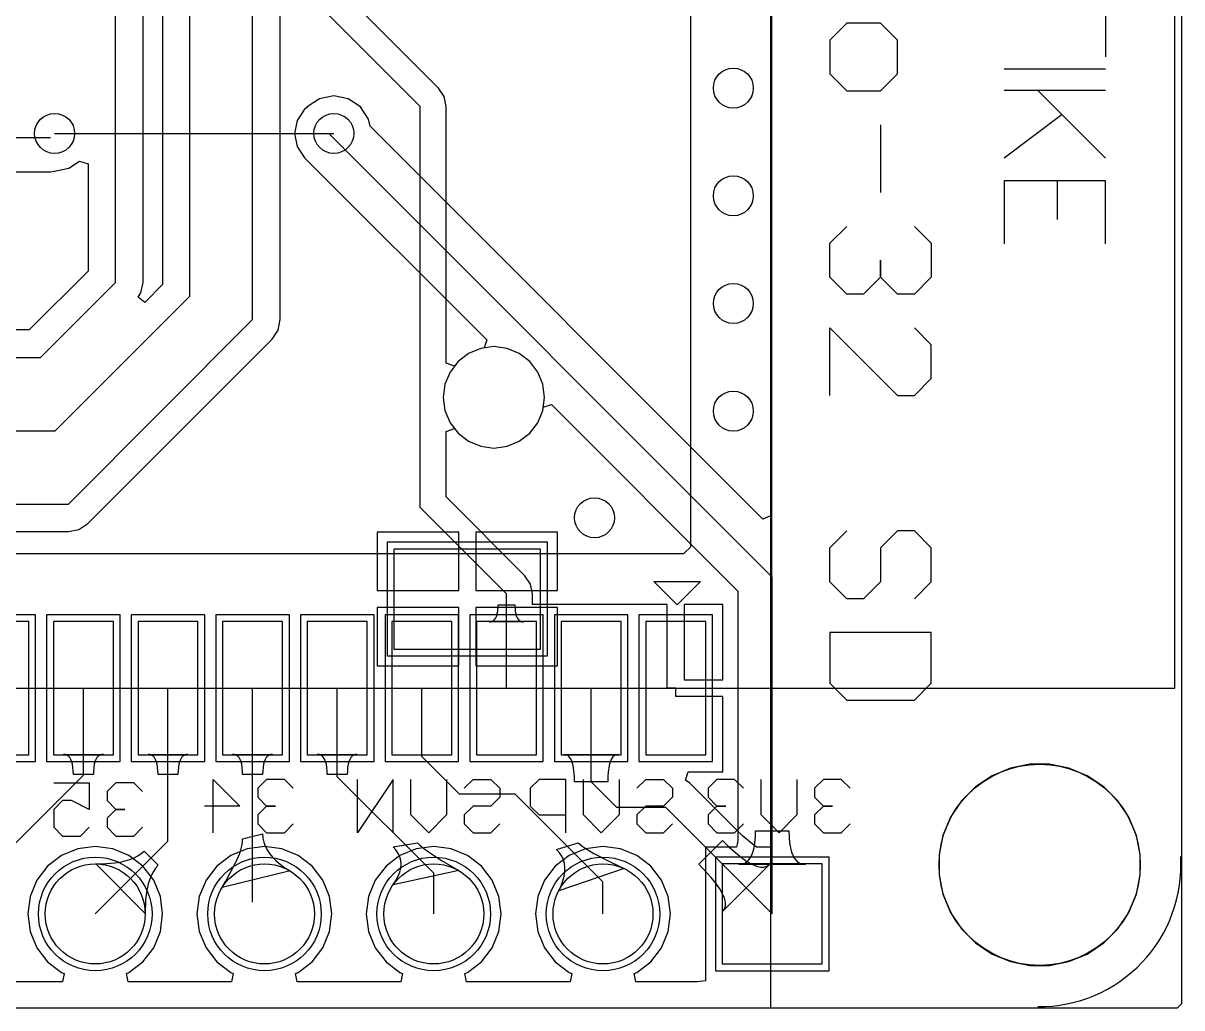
# Model space of a CAD drawing. Header units: millimetres. Extents: x 54.7 to 132.3, y 69.9 to 97.5.
# Drawn here: x 114.92 to 132.31, y 69.91 to 84.69 of the extents above; entities that cross this region are included whole.
import ezdxf

# ---------------------------------------------------------------- set-up
doc = ezdxf.new("R2010")
doc.units = ezdxf.units.MM
for name, color, linetype in [('BottomLayer', 5, 'Continuous'), ('BottomOverlay', 54, 'Continuous'), ('BottomPaste', 16, 'Continuous'), ('BottomSolder', 6, 'Continuous'), ('KeepOutLayer', 6, 'Continuous'), ('MultiLayer', 9, 'Continuous'), ('TopLayer', 1, 'Continuous'), ('TopOverlay', 2, 'Continuous'), ('TopPaste', 8, 'Continuous'), ('TopSolder', 216, 'Continuous')]:
    doc.layers.add(name, color=color, linetype=linetype)

# ---------------------------------------------------------------- blocks, each defined once
blk = doc.blocks.new('ESP32_WROVER_B_3')
at = {"layer": 'BottomLayer'}
for p, q in [((-1, -12.25), (-1, -13.15)), ((1, -13.15), (1, -12.25)), ((-1, -13.15), (1, -13.15)), ((-1, -13.52), (-1, -14.42)), ((1, -13.52), (-1, -13.52)), ((1, -14.42), (1, -13.52)), ((-1, -14.42), (1, -14.42)), ((-1, -14.79), (-1, -15.69)), ((1, -14.79), (-1, -14.79)), ((1, -15.69), (1, -14.79)), ((-1, -15.69), (1, -15.69)), ((-1, -16.06), (-1, -16.96)), ((1, -16.06), (-1, -16.06)), ((1, -16.96), (1, -16.06)), ((-1, -16.96), (1, -16.96)), ((-1, -17.33), (-1, -18.23)), ((1, -17.33), (-1, -17.33)), ((1, -18.23), (1, -17.33)), ((-1, -18.23), (1, -18.23)), ((-1, -18.6), (-1, -19.5)), ((1, -18.6), (-1, -18.6)), ((1, -19.5), (1, -18.6)), ((-1, -19.5), (1, -19.5)), ((-1, -19.87), (-1, -20.77)), ((1, -19.87), (-1, -19.87)), ((1, -20.77), (1, -19.87)), ((-1, -20.77), (1, -20.77)), ((-1, -21.14), (-1, -22.04)), ((1, -21.14), (-1, -21.14)), ((1, -22.04), (1, -21.14)), ((-1, -22.04), (1, -22.04)), ((-1, -22.41), (-1, -23.31)), ((1, -22.41), (-1, -22.41)), ((1, -23.31), (1, -22.41)), ((-1, -23.31), (1, -23.31))]:
    blk.add_line(p, q, dxfattribs=at)
at = {"layer": 'BottomOverlay'}
for p, q in [((0, 1.1), (0, -30.35)), ((1.6, -22.53), (1.25, -22.88)), ((1.6, -22.53), (1.6, -23.23)), ((1.25, -22.88), (1.6, -23.23)), ((0, -24.3), (18, -24.3)), ((0, -30.35), (18, -30.35))]:
    blk.add_line(p, q, dxfattribs=at)
at = {"layer": 'BottomPaste'}
for p, q in [((-1, -12.25), (-1, -13.15)), ((1, -13.15), (1, -12.25)), ((-1, -13.15), (1, -13.15)), ((-1, -13.52), (-1, -14.42)), ((1, -13.52), (-1, -13.52)), ((1, -14.42), (1, -13.52)), ((-1, -14.42), (1, -14.42)), ((-1, -14.79), (-1, -15.69)), ((1, -14.79), (-1, -14.79)), ((1, -15.69), (1, -14.79)), ((-1, -15.69), (1, -15.69)), ((-1, -16.06), (-1, -16.96)), ((1, -16.06), (-1, -16.06)), ((1, -16.96), (1, -16.06)), ((-1, -16.96), (1, -16.96)), ((-1, -17.33), (-1, -18.23)), ((1, -17.33), (-1, -17.33)), ((1, -18.23), (1, -17.33)), ((-1, -18.23), (1, -18.23)), ((-1, -18.6), (-1, -19.5)), ((1, -18.6), (-1, -18.6)), ((1, -19.5), (1, -18.6)), ((-1, -19.5), (1, -19.5)), ((-1, -19.87), (-1, -20.77)), ((1, -19.87), (-1, -19.87)), ((1, -20.77), (1, -19.87)), ((-1, -20.77), (1, -20.77)), ((-1, -21.14), (-1, -22.04)), ((1, -21.14), (-1, -21.14)), ((1, -22.04), (1, -21.14)), ((-1, -22.04), (1, -22.04)), ((-1, -22.41), (-1, -23.31)), ((1, -22.41), (-1, -22.41)), ((1, -23.31), (1, -22.41)), ((-1, -23.31), (1, -23.31))]:
    blk.add_line(p, q, dxfattribs=at)
at = {"layer": 'BottomSolder'}
for p, q in [((-1.102, -12.148), (-1.102, -13.252)), ((1.102, -13.252), (1.102, -12.148)), ((-1.102, -13.252), (1.102, -13.252)), ((-1.102, -13.418), (-1.102, -14.522)), ((1.102, -13.418), (-1.102, -13.418)), ((1.102, -14.522), (1.102, -13.418)), ((-1.102, -14.522), (1.102, -14.522)), ((-1.102, -14.688), (-1.102, -15.792)), ((1.102, -14.688), (-1.102, -14.688)), ((1.102, -15.792), (1.102, -14.688)), ((-1.102, -15.792), (1.102, -15.792)), ((-1.102, -15.958), (-1.102, -17.062)), ((1.102, -15.958), (-1.102, -15.958)), ((1.102, -17.062), (1.102, -15.958)), ((-1.102, -17.062), (1.102, -17.062)), ((-1.102, -17.228), (-1.102, -18.332)), ((1.102, -17.228), (-1.102, -17.228)), ((1.102, -18.332), (1.102, -17.228)), ((-1.102, -18.332), (1.102, -18.332)), ((-1.102, -18.498), (-1.102, -19.602)), ((1.102, -18.498), (-1.102, -18.498)), ((1.102, -19.602), (1.102, -18.498)), ((-1.102, -19.602), (1.102, -19.602)), ((-1.102, -19.768), (-1.102, -20.872)), ((1.102, -19.768), (-1.102, -19.768)), ((1.102, -20.872), (1.102, -19.768)), ((-1.102, -20.872), (1.102, -20.872)), ((-1.102, -21.038), (-1.102, -22.142)), ((1.102, -21.038), (-1.102, -21.038)), ((1.102, -22.142), (1.102, -21.038)), ((-1.102, -22.142), (1.102, -22.142)), ((-1.102, -22.308), (-1.102, -23.412)), ((1.102, -22.308), (-1.102, -22.308)), ((1.102, -23.412), (1.102, -22.308)), ((-1.102, -23.412), (1.102, -23.412))]:
    blk.add_line(p, q, dxfattribs=at)
blk = doc.blocks.new('TFC____8')
at = {"layer": 'TopLayer'}
for p, q in [((-4.841, 7.842), (-6.241, 7.842)), ((-6.241, 7.842), (-6.241, 6.042)), ((-4.841, 6.042), (-4.841, 7.842)), ((5.159, 7.992), (2.959, 7.992)), ((2.959, 7.992), (2.959, 6.492)), ((5.159, 6.492), (5.159, 7.992)), ((2.959, 6.492), (5.159, 6.492)), ((-6.241, 6.042), (-4.841, 6.042)), ((-5.241, 2.092), (-6.841, 2.092)), ((-6.841, 2.092), (-6.841, 1.392)), ((-5.241, 1.392), (-5.241, 2.092)), ((-6.841, 1.392), (-5.241, 1.392)), ((-5.241, 0.992), (-6.841, 0.992)), ((-6.841, 0.992), (-6.841, 0.292)), ((-5.241, 0.292), (-5.241, 0.992)), ((-6.841, 0.292), (-5.241, 0.292)), ((-5.241, -0.108), (-6.841, -0.108)), ((-6.841, -0.108), (-6.841, -0.808)), ((-5.241, -0.808), (-5.241, -0.108)), ((-6.841, -0.808), (-5.241, -0.808)), ((-5.241, -1.208), (-6.841, -1.208)), ((-6.841, -1.208), (-6.841, -1.908)), ((-5.241, -1.908), (-5.241, -1.208)), ((-6.841, -1.908), (-5.241, -1.908)), ((-5.241, -2.308), (-6.841, -2.308)), ((-6.841, -2.308), (-6.841, -3.008)), ((-5.241, -3.008), (-5.241, -2.308)), ((-6.841, -3.008), (-5.241, -3.008)), ((-5.241, -3.408), (-6.841, -3.408)), ((-6.841, -3.408), (-6.841, -4.108)), ((-5.241, -4.108), (-5.241, -3.408)), ((-6.841, -4.108), (-5.241, -4.108)), ((-5.241, -4.508), (-6.841, -4.508)), ((-6.841, -4.508), (-6.841, -5.208)), ((-5.241, -5.208), (-5.241, -4.508)), ((-6.841, -5.208), (-5.241, -5.208)), ((-5.241, -5.608), (-6.841, -5.608)), ((-6.841, -5.608), (-6.841, -6.308)), ((-5.241, -6.308), (-5.241, -5.608)), ((-6.841, -6.308), (-5.241, -6.308)), ((-5.241, -6.708), (-6.841, -6.708)), ((-6.841, -6.708), (-6.841, -7.408)), ((-5.241, -7.408), (-5.241, -6.708)), ((-6.841, -7.408), (-5.241, -7.408)), ((5.159, -7.734), (2.959, -7.734)), ((2.959, -7.734), (2.959, -9.234)), ((5.159, -9.234), (5.159, -7.734)), ((-4.837, -7.884), (-6.237, -7.884)), ((-6.237, -7.884), (-6.237, -9.084)), ((-4.837, -9.084), (-4.837, -7.884)), ((-6.237, -9.084), (-4.837, -9.084)), ((2.959, -9.234), (5.159, -9.234))]:
    blk.add_line(p, q, dxfattribs=at)
at = {"layer": 'TopOverlay'}
for p, q in [((-4.373, 6.626), (8.459, 6.642)), ((-4.373, 5.61), (-4.373, 6.626)), ((8.479, 4.11), (8.479, 6.622)), ((-4.577, 5.407), (-4.373, 5.61)), ((-5.339, 5.407), (-4.577, 5.407)), ((-5.339, -7.293), (-5.339, 5.407)), ((7.412, 3.043), (8.479, 4.11)), ((7.412, -7.699), (7.412, 3.043)), ((-5.339, -7.293), (-5.237, -7.394)), ((-5.237, -7.394), (-4.78, -7.394)), ((-4.78, -7.394), (-4.572, -7.602)), ((-4.572, -7.801), (-4.572, -7.602)), ((-4.572, -7.801), (7.311, -7.801)), ((7.311, -7.801), (7.412, -7.699))]:
    blk.add_line(p, q, dxfattribs=at)
at = {"layer": 'TopPaste'}
for p, q in [((-4.841, 7.842), (-6.241, 7.842)), ((-6.241, 7.842), (-6.241, 6.042)), ((-4.841, 6.042), (-4.841, 7.842)), ((5.159, 7.992), (2.959, 7.992)), ((2.959, 7.992), (2.959, 6.492)), ((5.159, 6.492), (5.159, 7.992)), ((2.959, 6.492), (5.159, 6.492)), ((-6.241, 6.042), (-4.841, 6.042)), ((-5.241, 2.092), (-6.841, 2.092)), ((-6.841, 2.092), (-6.841, 1.392)), ((-5.241, 1.392), (-5.241, 2.092)), ((-6.841, 1.392), (-5.241, 1.392)), ((-5.241, 0.992), (-6.841, 0.992)), ((-6.841, 0.992), (-6.841, 0.292)), ((-5.241, 0.292), (-5.241, 0.992)), ((-6.841, 0.292), (-5.241, 0.292)), ((-5.241, -0.108), (-6.841, -0.108)), ((-6.841, -0.108), (-6.841, -0.808)), ((-5.241, -0.808), (-5.241, -0.108)), ((-6.841, -0.808), (-5.241, -0.808)), ((-5.241, -1.208), (-6.841, -1.208)), ((-6.841, -1.208), (-6.841, -1.908)), ((-5.241, -1.908), (-5.241, -1.208)), ((-6.841, -1.908), (-5.241, -1.908)), ((-5.241, -2.308), (-6.841, -2.308)), ((-6.841, -2.308), (-6.841, -3.008)), ((-5.241, -3.008), (-5.241, -2.308)), ((-6.841, -3.008), (-5.241, -3.008)), ((-5.241, -3.408), (-6.841, -3.408)), ((-6.841, -3.408), (-6.841, -4.108)), ((-5.241, -4.108), (-5.241, -3.408)), ((-6.841, -4.108), (-5.241, -4.108)), ((-5.241, -4.508), (-6.841, -4.508)), ((-6.841, -4.508), (-6.841, -5.208)), ((-5.241, -5.208), (-5.241, -4.508)), ((-6.841, -5.208), (-5.241, -5.208)), ((-5.241, -5.608), (-6.841, -5.608)), ((-6.841, -5.608), (-6.841, -6.308)), ((-5.241, -6.308), (-5.241, -5.608)), ((-6.841, -6.308), (-5.241, -6.308)), ((-5.241, -6.708), (-6.841, -6.708)), ((-6.841, -6.708), (-6.841, -7.408)), ((-5.241, -7.408), (-5.241, -6.708)), ((-6.841, -7.408), (-5.241, -7.408)), ((5.159, -7.734), (2.959, -7.734)), ((2.959, -7.734), (2.959, -9.234)), ((5.159, -9.234), (5.159, -7.734)), ((-4.837, -7.884), (-6.237, -7.884)), ((-6.237, -7.884), (-6.237, -9.084)), ((-4.837, -9.084), (-4.837, -7.884)), ((-6.237, -9.084), (-4.837, -9.084)), ((2.959, -9.234), (5.159, -9.234))]:
    blk.add_line(p, q, dxfattribs=at)
at = {"layer": 'TopSolder'}
for p, q in [((5.261, 8.094), (2.858, 8.094)), ((2.858, 8.094), (2.858, 6.39)), ((5.261, 6.39), (5.261, 8.094)), ((-4.739, 7.944), (-6.342, 7.944)), ((-6.342, 7.944), (-6.342, 5.94)), ((-4.739, 5.94), (-4.739, 7.944)), ((2.858, 6.39), (5.261, 6.39)), ((-6.342, 5.94), (-4.739, 5.94)), ((-5.139, 2.194), (-6.942, 2.194)), ((-6.942, 2.194), (-6.942, 1.29)), ((-5.139, 1.29), (-5.139, 2.194)), ((-6.942, 1.29), (-5.139, 1.29)), ((-5.139, 1.094), (-6.942, 1.094)), ((-6.942, 1.094), (-6.942, 0.19)), ((-5.139, 0.19), (-5.139, 1.094)), ((-6.942, 0.19), (-5.139, 0.19)), ((-5.139, -0.006), (-6.942, -0.006)), ((-6.942, -0.006), (-6.942, -0.91)), ((-5.139, -0.91), (-5.139, -0.006)), ((-6.942, -0.91), (-5.139, -0.91)), ((-5.139, -1.106), (-6.942, -1.106)), ((-6.942, -1.106), (-6.942, -2.01)), ((-5.139, -2.01), (-5.139, -1.106)), ((-6.942, -2.01), (-5.139, -2.01)), ((-5.139, -2.206), (-6.942, -2.206)), ((-6.942, -2.206), (-6.942, -3.11)), ((-5.139, -3.11), (-5.139, -2.206)), ((-6.942, -3.11), (-5.139, -3.11)), ((-5.139, -3.306), (-6.942, -3.306)), ((-6.942, -3.306), (-6.942, -4.21)), ((-5.139, -4.21), (-5.139, -3.306)), ((-6.942, -4.21), (-5.139, -4.21)), ((-5.139, -4.406), (-6.942, -4.406)), ((-6.942, -4.406), (-6.942, -5.31)), ((-5.139, -5.31), (-5.139, -4.406)), ((-6.942, -5.31), (-5.139, -5.31)), ((-5.139, -5.506), (-6.942, -5.506)), ((-6.942, -5.506), (-6.942, -6.41)), ((-5.139, -6.41), (-5.139, -5.506)), ((-6.942, -6.41), (-5.139, -6.41)), ((-5.139, -6.606), (-6.942, -6.606)), ((-6.942, -6.606), (-6.942, -7.51)), ((-5.139, -7.51), (-5.139, -6.606)), ((-6.942, -7.51), (-5.139, -7.51)), ((5.261, -7.632), (2.858, -7.632)), ((2.858, -7.632), (2.858, -9.335)), ((5.261, -9.335), (5.261, -7.632)), ((-4.736, -7.782), (-6.339, -7.782)), ((-6.339, -7.782), (-6.339, -9.185)), ((-4.736, -9.185), (-4.736, -7.782)), ((-6.339, -9.185), (-4.736, -9.185)), ((2.858, -9.335), (5.261, -9.335))]:
    blk.add_line(p, q, dxfattribs=at)
blk = doc.blocks.new('HDR1X12_36')
at = {"layer": 'BottomLayer'}
for p, q in [((-0.75, 0.75), (-0.75, -0.75)), ((0.75, 0.75), (-0.75, 0.75)), ((0.75, -0.75), (0.75, 0.75)), ((-0.75, -0.75), (0.75, -0.75))]:
    blk.add_line(p, q, dxfattribs=at)
for centre in [(2.54, 0), (5.08, 0), (7.62, 0), (10.16, 0)]:
    blk.add_circle(centre, 0.75, dxfattribs=at)
at = {"layer": 'BottomSolder'}
for p, q in [((-0.852, 0.852), (-0.852, -0.852)), ((0.852, 0.852), (-0.852, 0.852)), ((0.852, -0.852), (0.852, 0.852)), ((-0.852, -0.852), (0.852, -0.852))]:
    blk.add_line(p, q, dxfattribs=at)
for centre in [(2.54, 0), (5.08, 0), (7.62, 0), (10.16, 0)]:
    blk.add_circle(centre, 0.852, dxfattribs=at)
at = {"layer": 'MultiLayer'}
for p, q in [((-0.75, 0.75), (-0.75, -0.75)), ((0.75, 0.75), (-0.75, 0.75)), ((0.75, -0.75), (0.75, 0.75)), ((-0.75, -0.75), (0.75, -0.75))]:
    blk.add_line(p, q, dxfattribs=at)
for centre in [(2.54, 0), (5.08, 0), (7.62, 0), (10.16, 0)]:
    blk.add_circle(centre, 0.75, dxfattribs=at)
at = {"layer": 'TopLayer'}
for p, q in [((-0.75, 0.75), (-0.75, -0.75)), ((0.75, 0.75), (-0.75, 0.75)), ((0.75, -0.75), (0.75, 0.75)), ((-0.75, -0.75), (0.75, -0.75))]:
    blk.add_line(p, q, dxfattribs=at)
for centre in [(2.54, 0), (5.08, 0), (7.62, 0), (10.16, 0)]:
    blk.add_circle(centre, 0.75, dxfattribs=at)
at = {"layer": 'TopSolder'}
for p, q in [((-0.852, 0.852), (-0.852, -0.852)), ((0.852, 0.852), (-0.852, 0.852)), ((0.852, -0.852), (0.852, 0.852)), ((-0.852, -0.852), (0.852, -0.852))]:
    blk.add_line(p, q, dxfattribs=at)
for centre in [(2.54, 0), (5.08, 0), (7.62, 0), (10.16, 0)]:
    blk.add_circle(centre, 0.852, dxfattribs=at)

msp = doc.modelspace()

# ---------------------------------------------------------------- linework, layer by layer
at = {"layer": 'BottomLayer'}
for p, q in [((126.136, 97.485), (126.136, 69.915)), ((132.309, 69.977), (132.309, 97.485)), ((126.136, 92.513), (126.136, 72.327)), ((117.018, 87.3), (120.879, 83.439)), ((121.153, 83.714), (117.588, 87.279)), ((121.237, 83.588), (121.153, 83.714)), ((121.267, 83.439), (121.237, 83.588)), ((120.879, 77.419), (120.879, 83.439)), ((121.267, 79.585), (121.267, 83.439)), ((115.392, 83.033), (119.583, 83.033)), ((121.985, 79.834), (121.788, 79.808)), ((122.182, 79.808), (121.985, 79.834)), ((121.605, 79.732), (121.447, 79.611)), ((121.788, 79.808), (121.605, 79.732)), ((122.365, 79.732), (122.182, 79.808)), ((122.523, 79.611), (122.365, 79.732)), ((121.394, 79.541), (121.267, 79.585)), ((121.447, 79.611), (121.394, 79.541)), ((122.644, 79.453), (122.523, 79.611)), ((122.72, 79.27), (122.644, 79.453)), ((122.746, 79.073), (122.72, 79.27)), ((122.72, 78.876), (122.746, 79.073)), ((122.644, 78.693), (122.72, 78.876)), ((121.267, 78.562), (121.394, 78.605)), ((121.394, 78.605), (121.447, 78.535)), ((122.523, 78.535), (122.644, 78.693)), ((121.267, 77.58), (121.267, 78.562)), ((121.447, 78.535), (121.605, 78.415)), ((122.365, 78.415), (122.523, 78.535)), ((121.605, 78.415), (121.788, 78.339)), ((121.788, 78.339), (121.985, 78.313)), ((121.985, 78.313), (122.182, 78.339)), ((122.182, 78.339), (122.365, 78.415)), ((122.449, 76.398), (121.267, 77.58)), ((120.879, 77.419), (122.174, 76.124)), ((122.533, 76.272), (122.449, 76.398)), ((122.562, 76.124), (122.533, 76.272)), ((122.174, 74.71), (122.174, 76.124)), ((122.562, 75.964), (122.562, 76.124)), ((122.027, 75.796), (122.036, 75.83)), ((122.036, 75.83), (122.042, 75.868)), ((122.042, 75.868), (122.046, 75.912)), ((122.046, 75.912), (122.047, 75.961)), ((122.047, 75.961), (122.301, 75.961)), ((122.301, 75.961), (122.302, 75.912)), ((122.302, 75.912), (122.306, 75.868)), ((122.306, 75.868), (122.312, 75.83)), ((122.312, 75.83), (122.321, 75.796)), ((124.587, 75.964), (122.562, 75.964)), ((124.587, 74.71), (124.587, 75.964)), ((125.418, 75.964), (124.841, 75.964)), ((124.841, 75.964), (124.841, 74.837)), ((125.418, 74.837), (125.418, 75.964)), ((121.92, 75.704), (121.944, 75.706)), ((122.428, 75.704), (121.92, 75.704)), ((121.944, 75.706), (121.966, 75.714)), ((121.966, 75.714), (121.985, 75.727)), ((121.985, 75.727), (122.001, 75.745)), ((122.001, 75.745), (122.015, 75.768)), ((122.015, 75.768), (122.027, 75.796)), ((122.321, 75.796), (122.333, 75.768)), ((122.333, 75.768), (122.347, 75.745)), ((122.347, 75.745), (122.363, 75.727)), ((122.363, 75.727), (122.382, 75.714)), ((122.382, 75.714), (122.404, 75.706)), ((122.404, 75.706), (122.428, 75.704)), ((124.841, 74.837), (125.418, 74.837)), ((115.824, 73.406), (115.824, 74.71)), ((117.094, 72.415), (117.094, 74.71)), ((118.364, 71.501), (118.364, 74.71)), ((119.634, 73.381), (119.634, 74.71)), ((120.904, 73.685), (120.904, 74.71)), ((123.444, 73.304), (123.444, 74.71)), ((124.714, 74.71), (124.587, 74.71)), ((124.714, 74.583), (124.714, 74.71)), ((125.418, 74.583), (124.714, 74.583)), ((125.418, 73.456), (125.418, 74.583)), ((115.552, 73.713), (115.524, 73.716)), ((115.524, 73.716), (116.124, 73.716)), ((115.578, 73.704), (115.552, 73.713)), ((115.601, 73.689), (115.578, 73.704)), ((115.62, 73.668), (115.601, 73.689)), ((115.636, 73.64), (115.62, 73.668)), ((115.65, 73.607), (115.636, 73.64)), ((115.661, 73.568), (115.65, 73.607)), ((115.668, 73.522), (115.661, 73.568)), ((115.987, 73.568), (115.98, 73.522)), ((115.998, 73.607), (115.987, 73.568)), ((116.012, 73.64), (115.998, 73.607)), ((116.028, 73.668), (116.012, 73.64)), ((116.047, 73.689), (116.028, 73.668)), ((116.07, 73.704), (116.047, 73.689)), ((116.096, 73.713), (116.07, 73.704)), ((116.124, 73.716), (116.096, 73.713)), ((116.822, 73.713), (116.794, 73.716)), ((116.794, 73.716), (117.394, 73.716)), ((116.848, 73.704), (116.822, 73.713)), ((116.871, 73.689), (116.848, 73.704)), ((116.89, 73.668), (116.871, 73.689)), ((116.906, 73.64), (116.89, 73.668)), ((116.92, 73.607), (116.906, 73.64)), ((116.931, 73.568), (116.92, 73.607)), ((116.938, 73.522), (116.931, 73.568)), ((117.257, 73.568), (117.25, 73.522)), ((117.268, 73.607), (117.257, 73.568)), ((117.282, 73.64), (117.268, 73.607)), ((117.298, 73.668), (117.282, 73.64)), ((117.317, 73.689), (117.298, 73.668)), ((117.34, 73.704), (117.317, 73.689)), ((117.366, 73.713), (117.34, 73.704)), ((117.394, 73.716), (117.366, 73.713)), ((118.092, 73.713), (118.064, 73.716)), ((118.064, 73.716), (118.664, 73.716)), ((118.118, 73.704), (118.092, 73.713)), ((118.141, 73.689), (118.118, 73.704)), ((118.16, 73.668), (118.141, 73.689)), ((118.176, 73.64), (118.16, 73.668)), ((118.19, 73.607), (118.176, 73.64)), ((118.201, 73.568), (118.19, 73.607)), ((118.208, 73.522), (118.201, 73.568)), ((118.527, 73.568), (118.52, 73.522)), ((118.538, 73.607), (118.527, 73.568)), ((118.552, 73.64), (118.538, 73.607)), ((118.568, 73.668), (118.552, 73.64)), ((118.587, 73.689), (118.568, 73.668)), ((118.61, 73.704), (118.587, 73.689)), ((118.636, 73.713), (118.61, 73.704)), ((118.664, 73.716), (118.636, 73.713)), ((119.362, 73.713), (119.334, 73.716)), ((119.334, 73.716), (119.934, 73.716)), ((119.388, 73.704), (119.362, 73.713)), ((119.411, 73.689), (119.388, 73.704)), ((119.43, 73.668), (119.411, 73.689)), ((119.446, 73.64), (119.43, 73.668)), ((119.46, 73.607), (119.446, 73.64)), ((119.471, 73.568), (119.46, 73.607)), ((119.478, 73.522), (119.471, 73.568)), ((119.797, 73.568), (119.79, 73.522)), ((119.808, 73.607), (119.797, 73.568)), ((119.822, 73.64), (119.808, 73.607)), ((119.838, 73.668), (119.822, 73.64)), ((119.857, 73.689), (119.838, 73.668)), ((119.88, 73.704), (119.857, 73.689)), ((119.906, 73.713), (119.88, 73.704)), ((119.934, 73.716), (119.906, 73.713)), ((120.904, 73.685), (121.463, 73.127)), ((123.065, 73.712), (123.035, 73.716)), ((123.035, 73.716), (123.853, 73.716)), ((123.092, 73.7), (123.065, 73.712)), ((123.116, 73.679), (123.092, 73.7)), ((123.137, 73.65), (123.116, 73.679)), ((123.154, 73.613), (123.137, 73.65)), ((123.169, 73.568), (123.154, 73.613)), ((123.18, 73.514), (123.169, 73.568)), ((123.719, 73.568), (123.708, 73.514)), ((123.734, 73.613), (123.719, 73.568)), ((123.751, 73.65), (123.734, 73.613)), ((123.772, 73.679), (123.751, 73.65)), ((123.796, 73.7), (123.772, 73.679)), ((123.823, 73.712), (123.796, 73.7)), ((123.853, 73.716), (123.823, 73.712)), ((113.741, 71.323), (115.824, 73.406)), ((115.672, 73.471), (115.668, 73.522)), ((115.674, 73.413), (115.672, 73.471)), ((115.974, 73.413), (115.674, 73.413)), ((115.976, 73.471), (115.974, 73.413)), ((115.98, 73.522), (115.976, 73.471)), ((116.942, 73.471), (116.938, 73.522)), ((116.944, 73.413), (116.942, 73.471)), ((117.244, 73.413), (116.944, 73.413)), ((117.246, 73.471), (117.244, 73.413)), ((117.25, 73.522), (117.246, 73.471)), ((118.212, 73.471), (118.208, 73.522)), ((118.214, 73.413), (118.212, 73.471)), ((118.514, 73.413), (118.214, 73.413)), ((118.516, 73.471), (118.514, 73.413)), ((118.52, 73.522), (118.516, 73.471)), ((119.482, 73.471), (119.478, 73.522)), ((119.484, 73.413), (119.482, 73.471)), ((119.784, 73.413), (119.484, 73.413)), ((119.634, 73.381), (121.082, 71.933)), ((119.786, 73.471), (119.784, 73.413)), ((119.79, 73.522), (119.786, 73.471)), ((123.192, 73.383), (123.18, 73.514)), ((123.194, 73.304), (123.192, 73.383)), ((123.696, 73.383), (123.694, 73.304)), ((123.7, 73.453), (123.696, 73.383)), ((123.708, 73.514), (123.7, 73.453)), ((124.862, 73.329), (124.9, 73.456)), ((124.9, 73.456), (125.418, 73.456)), ((123.694, 73.304), (123.194, 73.304)), ((123.444, 73.304), (123.825, 72.923)), ((124.925, 73.287), (124.862, 73.329)), ((125.716, 72.496), (124.925, 73.287)), ((121.463, 73.127), (122.301, 73.127)), ((122.301, 73.127), (123.622, 71.806)), ((123.825, 72.923), (124.562, 72.923)), ((124.562, 72.923), (126.162, 71.323)), ((118.214, 72.448), (118.514, 72.523)), ((118.514, 72.523), (118.518, 72.461)), ((116.002, 71.323), (117.094, 72.415)), ((118.186, 72.285), (118.202, 72.345)), ((118.202, 72.345), (118.211, 72.399)), ((118.211, 72.399), (118.214, 72.448)), ((118.518, 72.461), (118.53, 72.401)), ((118.53, 72.401), (118.551, 72.342)), ((118.551, 72.342), (118.58, 72.285)), ((120.471, 72.332), (120.839, 72.388)), ((120.839, 72.388), (120.87, 72.359)), ((120.87, 72.359), (120.908, 72.327)), ((122.926, 72.289), (123.25, 72.389)), ((123.25, 72.389), (123.279, 72.364)), ((123.279, 72.364), (123.317, 72.335)), ((123.317, 72.335), (123.364, 72.303)), ((125.061, 72.07), (125.415, 72.424)), ((125.415, 72.424), (125.518, 72.324)), ((125.86, 72.374), (125.716, 72.496)), ((125.922, 72.33), (125.86, 72.374)), ((116.522, 72.14), (116.585, 72.166)), ((116.585, 72.166), (116.641, 72.196)), ((116.641, 72.196), (116.69, 72.229)), ((116.69, 72.229), (116.734, 72.267)), ((116.734, 72.267), (116.946, 72.055)), ((118.137, 72.15), (118.165, 72.22)), ((118.165, 72.22), (118.186, 72.285)), ((118.58, 72.285), (118.617, 72.229)), ((118.617, 72.229), (118.662, 72.174)), ((118.662, 72.174), (118.715, 72.12)), ((120.514, 72.283), (120.471, 72.332)), ((120.547, 72.232), (120.514, 72.283)), ((120.571, 72.18), (120.547, 72.232)), ((120.586, 72.125), (120.571, 72.18)), ((120.908, 72.327), (121.004, 72.255)), ((121.004, 72.255), (121.2, 72.127)), ((122.968, 72.241), (122.926, 72.289)), ((123.002, 72.19), (122.968, 72.241)), ((123.027, 72.136), (123.002, 72.19)), ((123.364, 72.303), (123.484, 72.232)), ((123.484, 72.232), (123.73, 72.103)), ((125.518, 72.324), (125.702, 72.168)), ((125.702, 72.168), (125.783, 72.111)), ((125.927, 72.327), (125.922, 72.33)), ((126.136, 72.327), (125.927, 72.327)), ((116.009, 72.073), (116.111, 72.074)), ((116.752, 71.331), (116.009, 72.073)), ((116.111, 72.074), (116.295, 72.088)), ((116.295, 72.088), (116.377, 72.102)), ((116.377, 72.102), (116.453, 72.119)), ((116.453, 72.119), (116.522, 72.14)), ((116.908, 72.012), (116.874, 71.962)), ((116.946, 72.055), (116.908, 72.012)), ((117.964, 71.816), (118.137, 72.15)), ((118.715, 72.12), (118.777, 72.068)), ((118.777, 72.068), (118.847, 72.017)), ((118.847, 72.017), (118.925, 71.968)), ((120.572, 71.951), (120.586, 72.011)), ((120.591, 72.069), (120.586, 72.125)), ((120.586, 72.011), (120.591, 72.069)), ((121.2, 72.127), (121.457, 71.973)), ((123.939, 72.003), (122.957, 71.671)), ((123.043, 72.079), (123.027, 72.136)), ((123.05, 72.018), (123.043, 72.079)), ((123.049, 71.955), (123.05, 72.018)), ((123.73, 72.103), (123.939, 72.003)), ((125.246, 71.872), (125.061, 72.07)), ((126.122, 72.067), (125.418, 71.363)), ((125.783, 72.111), (125.858, 72.069)), ((125.858, 72.069), (125.925, 72.04)), ((125.925, 72.04), (125.985, 72.026)), ((125.985, 72.026), (126.038, 72.025)), ((126.038, 72.025), (126.083, 72.039)), ((126.083, 72.039), (126.122, 72.067)), ((116.819, 71.843), (116.798, 71.774)), ((116.845, 71.906), (116.819, 71.843)), ((116.874, 71.962), (116.845, 71.906)), ((118.925, 71.968), (117.905, 71.719)), ((117.905, 71.719), (117.964, 71.816)), ((121.457, 71.973), (120.472, 71.76)), ((120.472, 71.76), (120.515, 71.826)), ((120.515, 71.826), (120.548, 71.889)), ((120.548, 71.889), (120.572, 71.951)), ((121.082, 71.323), (121.082, 71.933)), ((122.993, 71.747), (123.021, 71.819)), ((123.021, 71.819), (123.039, 71.889)), ((123.039, 71.889), (123.049, 71.955)), ((125.317, 71.783), (125.246, 71.872)), ((116.78, 71.699), (116.767, 71.616)), ((116.798, 71.774), (116.78, 71.699)), ((122.957, 71.671), (122.993, 71.747)), ((123.622, 71.323), (123.622, 71.806)), ((125.374, 71.702), (125.317, 71.783)), ((125.416, 71.627), (125.374, 71.702)), ((116.758, 71.528), (116.752, 71.331)), ((116.767, 71.616), (116.758, 71.528)), ((125.445, 71.56), (125.416, 71.627)), ((125.459, 71.5), (125.445, 71.56)), ((125.46, 71.447), (125.459, 71.5)), ((125.418, 71.363), (125.446, 71.402)), ((125.446, 71.402), (125.46, 71.447)), ((126.136, 69.915), (132.246, 69.915)), ((132.246, 69.915), (132.309, 69.977))]:
    msp.add_line(p, q, dxfattribs=at)
for centre in [(125.578, 83.713), (115.392, 83.033), (119.583, 83.033), (125.578, 82.098), (125.578, 80.482), (125.578, 78.867), (123.495, 77.267)]:
    msp.add_circle(centre, 0.3, dxfattribs=at)
at = {"layer": 'BottomOverlay'}
for p, q in [((115.38, 73.291), (115.913, 73.291)), ((115.913, 73.291), (115.913, 72.891)), ((116.313, 73.291), (116.18, 73.158)), ((116.58, 73.291), (116.313, 73.291)), ((116.713, 73.158), (116.58, 73.291)), ((117.774, 72.542), (117.774, 73.342)), ((117.774, 73.342), (118.174, 72.942)), ((118.574, 73.342), (118.44, 73.209)), ((118.44, 73.209), (118.44, 73.076)), ((118.84, 73.342), (118.574, 73.342)), ((118.974, 73.209), (118.84, 73.342)), ((120.473, 73.342), (119.94, 72.542)), ((119.94, 72.542), (119.94, 73.342)), ((120.473, 72.542), (120.473, 73.342)), ((120.739, 72.809), (120.739, 73.342)), ((121.273, 73.342), (121.273, 72.809)), ((121.539, 73.209), (121.673, 73.342)), ((121.673, 73.342), (121.939, 73.342)), ((121.939, 73.342), (122.072, 73.209)), ((122.072, 73.209), (122.072, 73.076)), ((122.664, 73.342), (122.531, 73.209)), ((122.531, 73.209), (122.531, 72.942)), ((123.064, 73.342), (122.664, 73.342)), ((123.064, 72.542), (123.064, 73.342)), ((123.33, 72.809), (123.33, 73.342)), ((123.863, 73.342), (123.863, 72.809)), ((124.13, 73.209), (124.263, 73.342)), ((124.263, 73.342), (124.53, 73.342)), ((124.53, 73.342), (124.663, 73.209)), ((124.663, 73.209), (124.663, 73.076)), ((125.331, 73.342), (125.198, 73.209)), ((125.198, 73.209), (125.198, 73.076)), ((125.597, 73.342), (125.331, 73.342)), ((125.731, 73.209), (125.597, 73.342)), ((125.997, 72.809), (125.997, 73.342)), ((126.53, 73.342), (126.53, 72.809)), ((126.93, 73.342), (126.797, 73.209)), ((126.797, 73.209), (126.797, 73.076)), ((127.197, 73.342), (126.93, 73.342)), ((127.33, 73.209), (127.197, 73.342)), ((116.18, 73.158), (116.18, 73.025)), ((118.44, 73.076), (118.574, 72.942)), ((122.072, 73.076), (121.939, 72.942)), ((124.663, 73.076), (124.53, 72.942)), ((125.198, 73.076), (125.331, 72.942)), ((126.797, 73.076), (126.93, 72.942)), ((115.513, 73.025), (115.38, 72.891)), ((115.38, 72.891), (115.38, 72.625)), ((115.647, 73.025), (115.513, 73.025)), ((115.913, 72.891), (115.647, 73.025)), ((116.18, 73.025), (116.313, 72.891)), ((116.313, 72.891), (116.18, 72.758)), ((116.313, 72.891), (116.446, 72.891)), ((116.446, 72.891), (116.313, 72.891)), ((118.174, 72.942), (117.641, 72.942)), ((118.574, 72.942), (118.44, 72.809)), ((118.574, 72.942), (118.707, 72.942)), ((118.707, 72.942), (118.574, 72.942)), ((121.673, 72.942), (121.539, 72.809)), ((121.939, 72.942), (121.673, 72.942)), ((122.531, 72.942), (122.664, 72.809)), ((124.263, 72.942), (124.13, 72.809)), ((124.53, 72.942), (124.263, 72.942)), ((125.331, 72.942), (125.198, 72.809)), ((125.331, 72.942), (125.464, 72.942)), ((125.464, 72.942), (125.331, 72.942)), ((126.93, 72.942), (126.797, 72.809)), ((126.93, 72.942), (127.064, 72.942)), ((127.064, 72.942), (126.93, 72.942)), ((116.18, 72.758), (116.18, 72.625)), ((118.44, 72.809), (118.44, 72.676)), ((121.006, 72.542), (120.739, 72.809)), ((121.273, 72.809), (121.006, 72.542)), ((121.539, 72.809), (121.539, 72.676)), ((122.664, 72.809), (123.064, 72.809)), ((123.597, 72.542), (123.33, 72.809)), ((123.863, 72.809), (123.597, 72.542)), ((124.13, 72.809), (124.13, 72.676)), ((125.198, 72.809), (125.198, 72.676)), ((126.264, 72.542), (125.997, 72.809)), ((126.53, 72.809), (126.264, 72.542)), ((126.797, 72.809), (126.797, 72.676)), ((115.38, 72.625), (115.513, 72.492)), ((115.78, 72.492), (115.913, 72.625)), ((116.18, 72.625), (116.313, 72.492)), ((116.58, 72.492), (116.713, 72.625)), ((118.44, 72.676), (118.574, 72.542)), ((118.574, 72.542), (118.84, 72.542)), ((118.84, 72.542), (118.974, 72.676)), ((121.539, 72.676), (121.673, 72.542)), ((121.673, 72.542), (121.939, 72.542)), ((121.939, 72.542), (122.072, 72.676)), ((124.13, 72.676), (124.263, 72.542)), ((124.263, 72.542), (124.53, 72.542)), ((124.53, 72.542), (124.663, 72.676)), ((125.198, 72.676), (125.331, 72.542)), ((125.331, 72.542), (125.597, 72.542)), ((125.597, 72.542), (125.731, 72.676)), ((126.797, 72.676), (126.93, 72.542)), ((126.93, 72.542), (127.197, 72.542)), ((127.197, 72.542), (127.33, 72.676)), ((115.513, 72.492), (115.78, 72.492)), ((116.313, 72.492), (116.58, 72.492))]:
    msp.add_line(p, q, dxfattribs=at)
at = {"layer": 'KeepOutLayer'}
for p, q in [((132.309, 72.187), (132.309, 95.377)), ((87.769, 69.915), (130.15, 69.915))]:
    msp.add_line(p, q, dxfattribs=at)
msp.add_circle((130.175, 72.06), 1.509, dxfattribs=at)
msp.add_arc((130.168, 72.059), 2.127, 269.4992, 3.4137, dxfattribs=at)
at = {"layer": 'MultiLayer'}
for p, q in [((130.026, 73.569), (129.735, 73.511)), ((130.175, 73.569), (130.026, 73.569)), ((130.324, 73.569), (130.175, 73.569)), ((130.615, 73.511), (130.324, 73.569)), ((129.46, 73.397), (129.213, 73.232)), ((129.735, 73.511), (129.46, 73.397)), ((130.89, 73.397), (130.615, 73.511)), ((131.137, 73.232), (130.89, 73.397)), ((129.213, 73.232), (129.003, 73.022)), ((131.347, 73.022), (131.137, 73.232)), ((129.003, 73.022), (128.838, 72.775)), ((131.512, 72.775), (131.347, 73.022)), ((128.838, 72.775), (128.724, 72.5)), ((131.626, 72.5), (131.512, 72.775)), ((128.724, 72.5), (128.666, 72.208)), ((131.684, 72.208), (131.626, 72.5)), ((128.666, 72.208), (128.666, 72.06)), ((131.684, 72.06), (131.684, 72.208)), ((128.666, 72.06), (128.666, 72.06)), ((128.666, 72.06), (128.666, 71.911)), ((131.684, 71.911), (131.684, 72.06)), ((128.666, 71.911), (128.724, 71.62)), ((131.626, 71.62), (131.684, 71.911)), ((128.724, 71.62), (128.838, 71.345)), ((131.512, 71.345), (131.626, 71.62)), ((128.838, 71.345), (129.003, 71.098)), ((131.347, 71.098), (131.512, 71.345)), ((129.003, 71.098), (129.213, 70.888)), ((131.137, 70.888), (131.347, 71.098)), ((129.213, 70.888), (129.46, 70.722)), ((130.89, 70.722), (131.137, 70.888)), ((129.46, 70.722), (129.735, 70.609)), ((129.735, 70.609), (130.026, 70.551)), ((130.324, 70.551), (130.615, 70.609)), ((130.615, 70.609), (130.89, 70.722)), ((130.026, 70.551), (130.175, 70.551)), ((130.175, 70.551), (130.324, 70.551))]:
    msp.add_line(p, q, dxfattribs=at)
for centre in [(125.578, 83.713), (115.392, 83.033), (119.583, 83.033), (125.578, 82.098), (125.578, 80.482), (125.578, 78.867), (123.495, 77.267)]:
    msp.add_circle(centre, 0.3, dxfattribs=at)
at = {"layer": 'TopLayer'}
for p, q in [((126.136, 97.485), (126.136, 69.915)), ((132.309, 69.977), (132.309, 97.485)), ((126.136, 95.186), (126.136, 77.296)), ((118.364, 80.239), (118.364, 89.865)), ((118.776, 80.239), (118.776, 89.479)), ((117.424, 80.594), (117.424, 86.817)), ((117.012, 86.647), (117.012, 80.765)), ((116.307, 80.797), (116.307, 86.512)), ((116.719, 80.797), (116.719, 86.512)), ((119.367, 83.554), (119.184, 83.432)), ((119.583, 83.597), (119.367, 83.554)), ((119.799, 83.554), (119.583, 83.597)), ((119.983, 83.432), (119.799, 83.554)), ((119.144, 83.396), (119.032, 83.229)), ((119.173, 83.415), (119.144, 83.396)), ((119.184, 83.432), (119.173, 83.415)), ((120.105, 83.249), (119.983, 83.432)), ((119.032, 83.229), (118.993, 83.033)), ((120.127, 83.14), (120.105, 83.249)), ((126.019, 77.247), (120.127, 83.14)), ((111.485, 82.973), (115.333, 82.973)), ((118.993, 83.033), (119.032, 82.836)), ((119.507, 83.033), (119.583, 83.033)), ((119.507, 83.033), (126.162, 76.378)), ((119.032, 82.836), (119.144, 82.669)), ((115.608, 82.511), (115.768, 82.617)), ((115.768, 82.617), (115.895, 82.576)), ((119.144, 82.669), (121.878, 79.935)), ((114.699, 82.459), (115.333, 82.459)), ((115.333, 82.459), (115.384, 82.469)), ((115.384, 82.469), (115.392, 82.468)), ((115.392, 82.468), (115.608, 82.511)), ((115.895, 82.576), (115.895, 80.968)), ((115.895, 80.968), (115.012, 80.085)), ((115.182, 79.673), (116.307, 80.797)), ((116.687, 80.64), (116.719, 80.797)), ((117.012, 80.765), (116.745, 80.497)), ((115.403, 78.573), (117.424, 80.594)), ((116.646, 80.578), (116.687, 80.64)), ((116.745, 80.497), (116.646, 80.578)), ((115.599, 77.473), (118.364, 80.239)), ((118.745, 80.081), (118.776, 80.239)), ((115.012, 80.085), (112.539, 80.085)), ((118.655, 79.947), (118.745, 80.081)), ((115.89, 77.182), (118.655, 79.947)), ((121.838, 79.814), (121.788, 79.808)), ((121.878, 79.935), (121.838, 79.814)), ((111.485, 79.673), (115.182, 79.673)), ((121.605, 79.732), (121.447, 79.611)), ((121.788, 79.808), (121.605, 79.732)), ((121.447, 79.611), (121.327, 79.453)), ((121.327, 79.453), (121.251, 79.27)), ((121.251, 79.27), (121.225, 79.073)), ((121.225, 79.073), (121.251, 78.876)), ((122.726, 78.926), (122.847, 78.966)), ((122.847, 78.966), (125.648, 76.165)), ((121.251, 78.876), (121.327, 78.693)), ((122.644, 78.693), (122.72, 78.876)), ((122.72, 78.876), (122.726, 78.926)), ((121.327, 78.693), (121.447, 78.535)), ((122.523, 78.535), (122.644, 78.693)), ((111.485, 78.573), (115.403, 78.573)), ((121.447, 78.535), (121.605, 78.415)), ((122.365, 78.415), (122.523, 78.535)), ((121.605, 78.415), (121.788, 78.339)), ((121.788, 78.339), (121.985, 78.313)), ((121.985, 78.313), (122.182, 78.339)), ((122.182, 78.339), (122.365, 78.415)), ((111.485, 77.473), (115.599, 77.473)), ((126.136, 77.296), (126.019, 77.247)), ((112.539, 77.061), (115.599, 77.061)), ((115.599, 77.061), (115.756, 77.093)), ((115.756, 77.093), (115.89, 77.182)), ((121.458, 77.052), (120.231, 77.052)), ((120.231, 77.052), (120.231, 76.175)), ((121.458, 76.175), (121.458, 77.052)), ((122.939, 77.052), (121.712, 77.052)), ((121.712, 77.052), (121.712, 76.175)), ((122.939, 76.175), (122.939, 77.052)), ((126.162, 71.323), (126.162, 76.378)), ((120.231, 76.175), (121.458, 76.175)), ((121.712, 76.175), (122.939, 76.175)), ((125.648, 76.165), (125.648, 72.459)), ((121.458, 75.921), (120.231, 75.921)), ((120.231, 75.921), (120.231, 75.044)), ((121.458, 75.044), (121.458, 75.921)), ((122.939, 75.921), (121.712, 75.921)), ((121.712, 75.921), (121.712, 75.044)), ((122.939, 75.044), (122.939, 75.921)), ((120.231, 75.044), (121.458, 75.044)), ((121.712, 75.044), (122.939, 75.044)), ((125.909, 72.475), (125.912, 72.57)), ((125.912, 72.57), (126.412, 72.57)), ((126.412, 72.57), (126.414, 72.475)), ((116.002, 72.336), (115.74, 72.301)), ((116.264, 72.301), (116.002, 72.336)), ((118.542, 72.336), (118.28, 72.301)), ((118.804, 72.301), (118.542, 72.336)), ((121.082, 72.336), (120.82, 72.301)), ((121.344, 72.301), (121.082, 72.336)), ((123.622, 72.336), (123.36, 72.301)), ((123.884, 72.301), (123.622, 72.336)), ((125.636, 72.368), (125.626, 72.331)), ((125.645, 72.422), (125.636, 72.368)), ((125.648, 72.459), (125.645, 72.422)), ((125.889, 72.314), (125.902, 72.389)), ((125.902, 72.389), (125.909, 72.475)), ((126.414, 72.475), (126.422, 72.389)), ((126.422, 72.389), (126.434, 72.314)), ((115.495, 72.2), (115.286, 72.039)), ((115.74, 72.301), (115.495, 72.2)), ((116.508, 72.2), (116.264, 72.301)), ((116.718, 72.039), (116.508, 72.2)), ((118.035, 72.2), (117.826, 72.039)), ((118.28, 72.301), (118.035, 72.2)), ((119.048, 72.2), (118.804, 72.301)), ((119.258, 72.039), (119.048, 72.2)), ((120.575, 72.2), (120.366, 72.039)), ((120.82, 72.301), (120.575, 72.2)), ((121.588, 72.2), (121.344, 72.301)), ((121.798, 72.039), (121.588, 72.2)), ((123.115, 72.2), (122.906, 72.039)), ((123.36, 72.301), (123.115, 72.2)), ((124.128, 72.2), (123.884, 72.301)), ((124.338, 72.039), (124.128, 72.2)), ((125.624, 72.327), (125.158, 72.327)), ((125.158, 72.327), (125.158, 70.319)), ((125.626, 72.331), (125.624, 72.327)), ((125.822, 72.148), (125.849, 72.193)), ((125.849, 72.193), (125.872, 72.248)), ((125.872, 72.248), (125.889, 72.314)), ((126.434, 72.314), (126.452, 72.248)), ((126.452, 72.248), (126.474, 72.193)), ((126.474, 72.193), (126.502, 72.148)), ((115.286, 72.039), (115.125, 71.83)), ((116.879, 71.83), (116.718, 72.039)), ((117.826, 72.039), (117.665, 71.83)), ((119.419, 71.83), (119.258, 72.039)), ((120.366, 72.039), (120.205, 71.83)), ((121.959, 71.83), (121.798, 72.039)), ((122.906, 72.039), (122.745, 71.83)), ((124.499, 71.83), (124.338, 72.039)), ((125.662, 72.067), (125.709, 72.072)), ((126.662, 72.067), (125.662, 72.067)), ((125.709, 72.072), (125.752, 72.087)), ((125.752, 72.087), (125.789, 72.112)), ((125.789, 72.112), (125.822, 72.148)), ((126.502, 72.148), (126.534, 72.112)), ((126.534, 72.112), (126.572, 72.087)), ((126.572, 72.087), (126.614, 72.072)), ((126.614, 72.072), (126.662, 72.067)), ((115.125, 71.83), (115.024, 71.585)), ((116.98, 71.585), (116.879, 71.83)), ((117.665, 71.83), (117.564, 71.585)), ((119.52, 71.585), (119.419, 71.83)), ((120.205, 71.83), (120.104, 71.585)), ((122.06, 71.585), (121.959, 71.83)), ((122.745, 71.83), (122.644, 71.585)), ((124.6, 71.585), (124.499, 71.83)), ((115.024, 71.585), (114.989, 71.323)), ((117.014, 71.323), (116.98, 71.585)), ((117.564, 71.585), (117.529, 71.323)), ((119.554, 71.323), (119.52, 71.585)), ((120.104, 71.585), (120.069, 71.323)), ((122.094, 71.323), (122.06, 71.585)), ((122.644, 71.585), (122.609, 71.323)), ((124.634, 71.323), (124.6, 71.585)), ((114.989, 71.323), (115.024, 71.061)), ((116.98, 71.061), (117.014, 71.323)), ((117.529, 71.323), (117.564, 71.061)), ((119.52, 71.061), (119.554, 71.323)), ((120.069, 71.323), (120.104, 71.061)), ((122.06, 71.061), (122.094, 71.323)), ((122.609, 71.323), (122.644, 71.061)), ((124.6, 71.061), (124.634, 71.323)), ((115.024, 71.061), (115.125, 70.817)), ((116.879, 70.817), (116.98, 71.061)), ((117.564, 71.061), (117.665, 70.817)), ((119.419, 70.817), (119.52, 71.061)), ((120.104, 71.061), (120.205, 70.817)), ((121.959, 70.817), (122.06, 71.061)), ((122.644, 71.061), (122.745, 70.817)), ((124.499, 70.817), (124.6, 71.061)), ((115.125, 70.817), (115.286, 70.607)), ((116.718, 70.607), (116.879, 70.817)), ((117.665, 70.817), (117.826, 70.607)), ((119.258, 70.607), (119.419, 70.817)), ((120.205, 70.817), (120.366, 70.607)), ((121.798, 70.607), (121.959, 70.817)), ((122.745, 70.817), (122.906, 70.607)), ((124.338, 70.607), (124.499, 70.817)), ((115.286, 70.607), (115.495, 70.446)), ((116.508, 70.446), (116.718, 70.607)), ((117.826, 70.607), (118.035, 70.446)), ((119.048, 70.446), (119.258, 70.607)), ((120.366, 70.607), (120.575, 70.446)), ((121.588, 70.446), (121.798, 70.607)), ((122.906, 70.607), (123.115, 70.446)), ((124.128, 70.446), (124.338, 70.607)), ((115.495, 70.446), (115.534, 70.43)), ((115.534, 70.43), (115.509, 70.303)), ((116.469, 70.43), (116.508, 70.446)), ((116.494, 70.303), (116.469, 70.43)), ((118.035, 70.446), (118.074, 70.43)), ((118.074, 70.43), (118.049, 70.303)), ((119.009, 70.43), (119.048, 70.446)), ((119.034, 70.303), (119.009, 70.43)), ((120.575, 70.446), (120.614, 70.43)), ((120.614, 70.43), (120.589, 70.303)), ((121.549, 70.43), (121.588, 70.446)), ((121.574, 70.303), (121.549, 70.43)), ((123.115, 70.446), (123.154, 70.43)), ((123.154, 70.43), (123.129, 70.303)), ((124.089, 70.43), (124.128, 70.446)), ((124.114, 70.303), (124.089, 70.43)), ((115.509, 70.303), (113.954, 70.303)), ((118.049, 70.303), (116.494, 70.303)), ((120.589, 70.303), (119.034, 70.303)), ((123.129, 70.303), (121.574, 70.303)), ((125.037, 70.303), (124.114, 70.303)), ((125.158, 70.319), (125.037, 70.303)), ((126.136, 69.915), (132.246, 69.915)), ((132.246, 69.915), (132.309, 69.977))]:
    msp.add_line(p, q, dxfattribs=at)
for centre in [(125.578, 83.713), (115.392, 83.033), (119.583, 83.033), (125.578, 82.098), (125.578, 80.482), (125.578, 78.867), (123.495, 77.267)]:
    msp.add_circle(centre, 0.3, dxfattribs=at)
at = {"layer": 'TopOverlay'}
for p, q in [((131.165, 85.196), (131.165, 84.18)), ((127.279, 84.686), (127.025, 84.433)), ((127.787, 84.686), (127.279, 84.686)), ((128.041, 84.433), (127.787, 84.686)), ((127.025, 84.433), (127.025, 83.925)), ((128.041, 83.925), (128.041, 84.433)), ((131.165, 83.999), (129.642, 83.999)), ((127.025, 83.925), (127.279, 83.671)), ((127.787, 83.671), (128.041, 83.925)), ((127.279, 83.671), (127.787, 83.671)), ((131.165, 83.679), (129.642, 83.679)), ((131.165, 82.664), (130.149, 83.679)), ((130.512, 83.317), (129.642, 82.664)), ((127.787, 83.163), (127.787, 82.147)), ((131.165, 82.323), (129.642, 82.323)), ((129.642, 82.323), (129.642, 81.379)), ((130.44, 82.323), (130.44, 81.742)), ((131.165, 81.379), (131.165, 82.323)), ((127.025, 81.386), (127.279, 81.639)), ((128.295, 81.639), (128.549, 81.386)), ((127.025, 80.878), (127.025, 81.386)), ((128.549, 81.386), (128.549, 80.878)), ((127.787, 80.878), (127.787, 81.132)), ((127.787, 81.132), (127.787, 80.878)), ((127.279, 80.624), (127.025, 80.878)), ((127.787, 80.878), (127.533, 80.624)), ((128.041, 80.624), (127.787, 80.878)), ((128.549, 80.878), (128.295, 80.624)), ((127.533, 80.624), (127.279, 80.624)), ((128.295, 80.624), (128.041, 80.624)), ((127.025, 79.1), (127.025, 80.116)), ((127.025, 80.116), (128.041, 79.1)), ((128.549, 79.862), (128.295, 80.116)), ((128.549, 79.354), (128.549, 79.862)), ((128.295, 79.1), (128.549, 79.354)), ((128.041, 79.1), (128.295, 79.1)), ((127.025, 76.815), (127.279, 77.069)), ((128.041, 77.069), (127.787, 76.815)), ((128.295, 77.069), (128.041, 77.069)), ((128.549, 76.815), (128.295, 77.069)), ((127.025, 76.307), (127.025, 76.815)), ((127.787, 76.815), (127.787, 76.307)), ((128.549, 76.307), (128.549, 76.815)), ((127.279, 76.053), (127.025, 76.307)), ((127.787, 76.307), (127.533, 76.053)), ((128.295, 76.053), (128.549, 76.307)), ((127.533, 76.053), (127.279, 76.053)), ((128.549, 75.545), (127.025, 75.545)), ((127.025, 75.545), (127.025, 74.784)), ((128.549, 74.784), (128.549, 75.545)), ((127.025, 74.784), (127.279, 74.53)), ((128.295, 74.53), (128.549, 74.784)), ((127.279, 74.53), (128.295, 74.53))]:
    msp.add_line(p, q, dxfattribs=at)

# ---------------------------------------------------------------- block references
for name, p, rotation in [('ESP32_WROVER_B_3', (101.854, 74.71), 90), ('HDR1X12_36', (126.162, 71.323), 180)]:
    msp.add_blockref(name, p, dxfattribs=dict(rotation=rotation))
msp.add_blockref('TFC____8', (117.526, 84.531))

doc.saveas('drawing.dxf')
